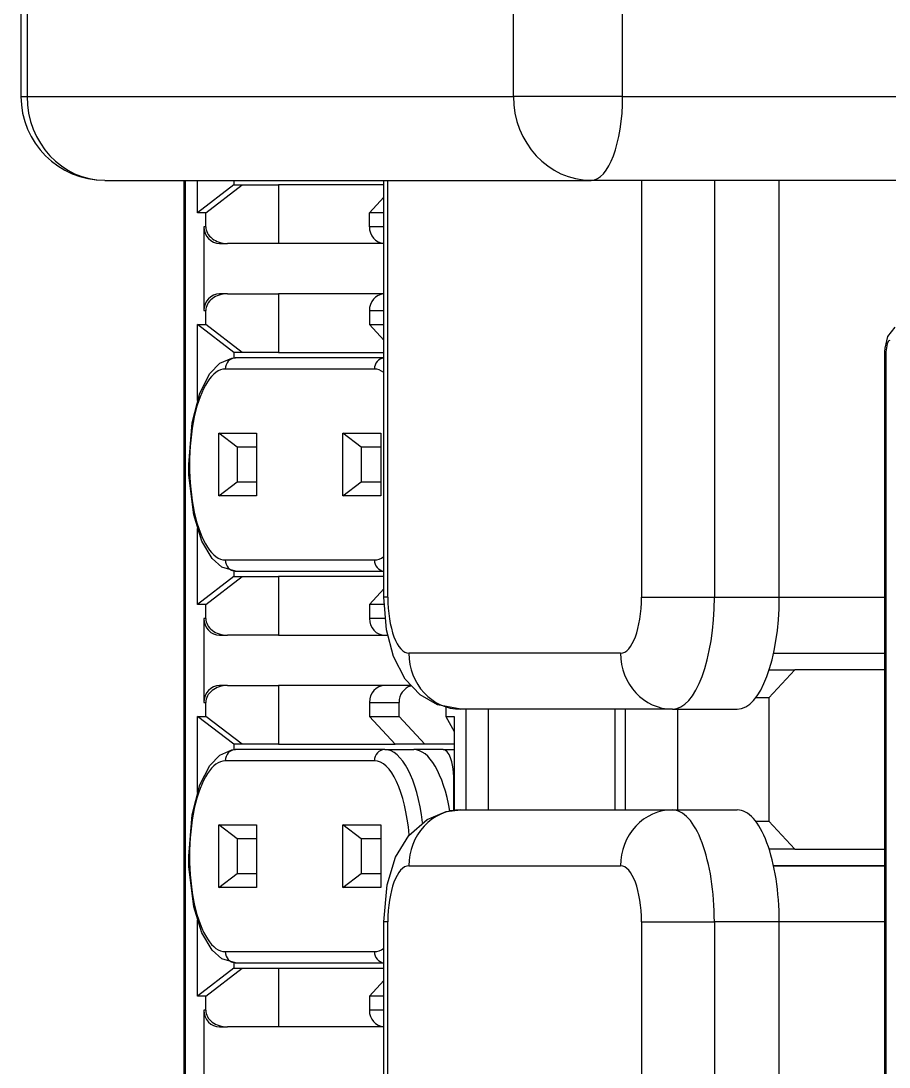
# Model space of a CAD drawing. Header units: inches. Extents: x 47316 to 59086, y 3141 to 11743.
# Drawn here: x 51900.34 to 51906.57, y 8986.11 to 8993.62 of the extents above; entities that cross this region are included whole.
import ezdxf

# ---------------------------------------------------------------- set-up
doc = ezdxf.new("R2010")
doc.units = ezdxf.units.IN
doc.header["$MEASUREMENT"] = 0
doc.layers.add('___SHELL', color=7, linetype='Continuous')

msp = doc.modelspace()

# ---------------------------------------------------------------- linework, layer by layer
at = {"layer": '___SHELL', "color": 0, "linetype": 'ByBlock', "lineweight": -2}
for p, q in [((51900.3383, 9002.3943), (51900.3383, 8993.0753)), ((51900.3822, 9002.3943), (51900.3822, 8993.0753)), ((51903.8732, 8993.0753), (51903.8732, 9002.3943)), ((51904.6575, 8993.0753), (51904.6575, 9002.3943)), ((51901.5078, 8992.4727), (51901.5078, 8982.0712)), ((51901.5166, 8992.4727), (51901.5166, 8982.0712)), ((51906.6113, 8991.4187), (51906.5585, 8991.3527)), ((51906.5585, 8991.3527), (51906.5384, 8991.2686)), ((51906.5638, 8991.3154), (51906.555, 8991.2992)), ((51906.5688, 8991.32), (51906.5638, 8991.3154)), ((51906.5763, 8991.3225), (51906.5688, 8991.32)), ((51906.5384, 8991.2686), (51906.5374, 8991.2422)), ((51906.5374, 8991.2422), (51906.5374, 8969.511)), ((51906.555, 8991.2992), (51906.5462, 8991.2422)), ((51906.5462, 8991.2422), (51906.5462, 8969.511)), ((51901.6946, 8991.0852), (51901.7662, 8991.1595)), ((51901.7662, 8991.1595), (51901.8524, 8991.1959)), ((51901.8524, 8991.1959), (51901.8797, 8991.198)), ((51901.623, 8990.9453), (51901.6946, 8991.0852)), ((51901.5671, 8990.7309), (51901.623, 8990.9453)), ((51901.5427, 8990.4328), (51901.5671, 8990.7309)), ((51901.5443, 8990.3564), (51901.5427, 8990.4328)), ((51901.5795, 8990.0707), (51901.5443, 8990.3564)), ((51901.6379, 8989.8834), (51901.5795, 8990.0707)), ((51901.711, 8989.7589), (51901.6379, 8989.8834)), ((51901.7809, 8989.6964), (51901.711, 8989.7589)), ((51901.8797, 8989.6676), (51901.7809, 8989.6964)), ((51902.9622, 8989.2456), (51902.9428, 8989.4801)), ((51903.0126, 8989.0547), (51902.9622, 8989.2456)), ((51903.0974, 8988.8921), (51903.0126, 8989.0547)), ((51903.2048, 8988.7786), (51903.0974, 8988.8921)), ((51903.3296, 8988.7076), (51903.2048, 8988.7786)), ((51903.495, 8988.6768), (51903.3296, 8988.7076)), ((51901.7662, 8988.3477), (51901.8524, 8988.3841)), ((51901.8524, 8988.3841), (51901.8797, 8988.3862)), ((51901.6946, 8988.2734), (51901.7662, 8988.3477)), ((51901.623, 8988.1335), (51901.6946, 8988.2734)), ((51901.5671, 8987.9191), (51901.623, 8988.1335)), ((51903.2538, 8987.8859), (51903.3896, 8987.9415)), ((51903.3896, 8987.9415), (51903.495, 8987.9538)), ((51901.5427, 8987.621), (51901.5671, 8987.9191)), ((51903.1219, 8987.7705), (51903.2538, 8987.8859)), ((51903.0277, 8987.6133), (51903.1219, 8987.7705)), ((51901.5443, 8987.5446), (51901.5427, 8987.621)), ((51902.9677, 8987.4153), (51903.0277, 8987.6133)), ((51901.5795, 8987.2589), (51901.5443, 8987.5446)), ((51902.9428, 8987.1504), (51902.9677, 8987.4153)), ((51901.6379, 8987.0716), (51901.5795, 8987.2589)), ((51901.711, 8986.9471), (51901.6379, 8987.0716)), ((51901.7809, 8986.8846), (51901.711, 8986.9471)), ((51901.8797, 8986.8558), (51901.7809, 8986.8846))]:
    msp.add_line(p, q, dxfattribs=at)
at = {"layer": '___SHELL', "color": 0, "linetype": 'ByBlock', "lineweight": -2, "ltscale": 0.002728}
msp.add_line((51900.3383, 8993.0753), (51900.3822, 8993.0753), dxfattribs=at)
at = {"layer": '___SHELL', "color": 0, "linetype": 'ByBlock', "lineweight": -2, "ltscale": 0.217273}
msp.add_line((51900.3822, 8993.0753), (51903.8732, 8993.0753), dxfattribs=at)
at = {"layer": '___SHELL', "color": 0, "linetype": 'ByBlock', "lineweight": -2, "ltscale": 0.048816}
msp.add_line((51904.6575, 8993.0753), (51903.8732, 8993.0753), dxfattribs=at)
at = {"layer": '___SHELL', "color": 0, "linetype": 'ByBlock', "lineweight": -2, "ltscale": 0.489359}
msp.add_line((51904.6575, 8993.0753), (51912.5202, 8993.0753), dxfattribs=at)
at = {"layer": '___SHELL', "color": 0, "linetype": 'ByBlock', "lineweight": -2, "ltscale": 0.21727}
msp.add_line((51900.9409, 8992.4727), (51904.4318, 8992.4727), dxfattribs=at)
at = {"layer": '___SHELL', "color": 0, "linetype": 'ByBlock', "lineweight": -2, "ltscale": 0.014459}
msp.add_line((51901.6047, 8992.2404), (51901.6047, 8992.4727), dxfattribs=at)
at = {"layer": '___SHELL', "color": 0, "linetype": 'ByBlock', "lineweight": -2, "ltscale": 0.020519}
for p, q in [((51901.8661, 8992.4413), (51901.6047, 8992.2404)), ((51901.6648, 8992.2404), (51901.9263, 8992.4413)), ((51901.8661, 8991.2362), (51901.6047, 8991.437)), ((51901.9263, 8991.2362), (51901.6648, 8991.437)), ((51901.8661, 8989.6295), (51901.6047, 8989.4286)), ((51901.6648, 8989.4286), (51901.9263, 8989.6295)), ((51901.8661, 8988.4244), (51901.6047, 8988.6252)), ((51901.9263, 8988.4244), (51901.6648, 8988.6252)), ((51901.8661, 8986.8177), (51901.6047, 8986.6168)), ((51901.6648, 8986.6168), (51901.9263, 8986.8177))]:
    msp.add_line(p, q, dxfattribs=at)
at = {"layer": '___SHELL', "color": 0, "linetype": 'ByBlock', "lineweight": -2, "ltscale": 0.001959}
msp.add_line((51901.8661, 8992.4727), (51901.8661, 8992.4413), dxfattribs=at)
at = {"layer": '___SHELL', "color": 0, "linetype": 'ByBlock', "lineweight": -2, "ltscale": 0.003745}
for p, q in [((51901.8661, 8992.4413), (51901.9263, 8992.4413)), ((51901.6648, 8992.2404), (51901.6047, 8992.2404)), ((51901.6047, 8991.437), (51901.6648, 8991.437)), ((51901.9263, 8991.2362), (51901.8661, 8991.2362)), ((51901.8661, 8989.6295), (51901.9263, 8989.6295)), ((51901.6648, 8989.4286), (51901.6047, 8989.4286)), ((51901.6047, 8988.6252), (51901.6648, 8988.6252)), ((51903.3878, 8988.6252), (51903.448, 8988.6252)), ((51901.9263, 8988.4244), (51901.8661, 8988.4244)), ((51901.8661, 8986.8177), (51901.9263, 8986.8177)), ((51901.6648, 8986.6168), (51901.6047, 8986.6168))]:
    msp.add_line(p, q, dxfattribs=at)
at = {"layer": '___SHELL', "color": 0, "linetype": 'ByBlock', "lineweight": -2, "ltscale": 0.016272}
for p, q in [((51901.9263, 8992.4413), (51902.1877, 8992.4413)), ((51902.1877, 8991.2362), (51901.9263, 8991.2362)), ((51901.9263, 8989.6295), (51902.1877, 8989.6295)), ((51902.1877, 8988.4244), (51901.9263, 8988.4244)), ((51901.9263, 8986.8177), (51902.1877, 8986.8177))]:
    msp.add_line(p, q, dxfattribs=at)
at = {"layer": '___SHELL', "color": 0, "linetype": 'ByBlock', "lineweight": -2, "ltscale": 0.046994}
for p, q in [((51902.9428, 8992.4413), (51902.1877, 8992.4413)), ((51902.9428, 8992.0195), (51902.1877, 8992.0195)), ((51902.9428, 8991.6579), (51902.1877, 8991.6579)), ((51902.1877, 8991.2362), (51902.9428, 8991.2362)), ((51902.9428, 8989.6295), (51902.1877, 8989.6295)), ((51902.1877, 8986.8177), (51902.9428, 8986.8177)), ((51902.9428, 8986.3959), (51902.1877, 8986.3959))]:
    msp.add_line(p, q, dxfattribs=at)
at = {"layer": '___SHELL', "color": 0, "linetype": 'ByBlock', "lineweight": -2, "ltscale": 0.026251}
for p, q in [((51902.1877, 8992.4413), (51902.1877, 8992.0195)), ((51902.1877, 8989.6295), (51902.1877, 8989.2077)), ((51902.1877, 8986.8177), (51902.1877, 8986.3959))]:
    msp.add_line(p, q, dxfattribs=at)
at = {"layer": '___SHELL', "color": 0, "linetype": 'ByBlock', "lineweight": -2, "ltscale": 0.186252}
for p, q in [((51902.9428, 8989.4801), (51902.9428, 8992.4727)), ((51902.9721, 8989.4801), (51902.9721, 8992.4727)), ((51904.7928, 8992.4727), (51904.7928, 8989.4801)), ((51905.3157, 8992.4727), (51905.3157, 8989.4801)), ((51905.7813, 8989.4801), (51905.7813, 8992.4727))]:
    msp.add_line(p, q, dxfattribs=at)
at = {"layer": '___SHELL', "color": 0, "linetype": 'ByBlock', "lineweight": -2, "ltscale": 0.446939}
msp.add_line((51911.613, 8992.4727), (51904.4318, 8992.4727), dxfattribs=at)
at = {"layer": '___SHELL', "color": 0, "linetype": 'ByBlock', "lineweight": -2, "ltscale": 0.009454}
for p, q in [((51902.9428, 8992.3518), (51902.8395, 8992.2404)), ((51902.9428, 8989.54), (51902.8395, 8989.4286)), ((51902.9428, 8986.7282), (51902.8395, 8986.6168))]:
    msp.add_line(p, q, dxfattribs=at)
at = {"layer": '___SHELL', "color": 0, "linetype": 'ByBlock', "lineweight": -2, "ltscale": 0.00625}
for p, q in [((51901.6648, 8992.14), (51901.6648, 8992.2404)), ((51902.8395, 8992.14), (51902.8395, 8992.2404)), ((51901.6648, 8991.437), (51901.6648, 8991.5375)), ((51902.8395, 8991.5375), (51902.8395, 8991.437)), ((51901.6648, 8989.3282), (51901.6648, 8989.4286)), ((51902.8395, 8989.4286), (51902.8395, 8989.3282)), ((51901.6648, 8988.6252), (51901.6648, 8988.7257)), ((51902.8395, 8988.7257), (51902.8395, 8988.6252)), ((51903.0524, 8988.6252), (51903.0524, 8988.7257)), ((51901.6648, 8986.5164), (51901.6648, 8986.6168)), ((51902.8395, 8986.6168), (51902.8395, 8986.5164))]:
    msp.add_line(p, q, dxfattribs=at)
at = {"layer": '___SHELL', "color": 0, "linetype": 'ByBlock', "lineweight": -2, "ltscale": 0.006427}
for p, q in [((51902.9428, 8992.2404), (51902.8395, 8992.2404)), ((51902.9428, 8992.14), (51902.8395, 8992.14)), ((51902.8395, 8991.5375), (51902.9428, 8991.5375)), ((51902.8395, 8991.437), (51902.9428, 8991.437)), ((51902.9428, 8986.6168), (51902.8395, 8986.6168)), ((51902.9428, 8986.5164), (51902.8395, 8986.5164))]:
    msp.add_line(p, q, dxfattribs=at)
at = {"layer": '___SHELL', "color": 0, "linetype": 'ByBlock', "lineweight": -2, "ltscale": 0.0375}
for p, q in [((51901.652, 8992.14), (51901.652, 8991.5375)), ((51901.652, 8989.3282), (51901.652, 8988.7257)), ((51901.652, 8986.5164), (51901.652, 8985.9139))]:
    msp.add_line(p, q, dxfattribs=at)
at = {"layer": '___SHELL', "color": 0, "linetype": 'ByBlock', "lineweight": -2, "ltscale": 0.000796509}
for p, q in [((51901.6648, 8992.14), (51901.652, 8992.14)), ((51901.652, 8991.5375), (51901.6648, 8991.5375)), ((51901.6648, 8989.3282), (51901.652, 8989.3282)), ((51901.652, 8988.7257), (51901.6648, 8988.7257)), ((51901.6648, 8986.5164), (51901.652, 8986.5164))]:
    msp.add_line(p, q, dxfattribs=at)
at = {"layer": '___SHELL', "color": 0, "linetype": 'ByBlock', "lineweight": -2, "ltscale": 0.003607}
for p, q in [((51901.7638, 8992.0195), (51901.8217, 8992.0195)), ((51901.8217, 8991.6579), (51901.7638, 8991.6579)), ((51901.7638, 8989.2077), (51901.8217, 8989.2077)), ((51901.8217, 8988.8461), (51901.7638, 8988.8461)), ((51901.7638, 8986.3959), (51901.8217, 8986.3959))]:
    msp.add_line(p, q, dxfattribs=at)
at = {"layer": '___SHELL', "color": 0, "linetype": 'ByBlock', "lineweight": -2, "ltscale": 0.022778}
for p, q in [((51902.1877, 8992.0195), (51901.8217, 8992.0195)), ((51901.8217, 8991.6579), (51902.1877, 8991.6579)), ((51902.1877, 8989.2077), (51901.8217, 8989.2077)), ((51901.8217, 8988.8461), (51902.1877, 8988.8461)), ((51902.1877, 8986.3959), (51901.8217, 8986.3959))]:
    msp.add_line(p, q, dxfattribs=at)
at = {"layer": '___SHELL', "color": 0, "linetype": 'ByBlock', "lineweight": -2, "ltscale": 0.026248}
for p, q in [((51902.1877, 8991.6579), (51902.1877, 8991.2362)), ((51902.1877, 8988.8461), (51902.1877, 8988.4244))]:
    msp.add_line(p, q, dxfattribs=at)
at = {"layer": '___SHELL', "color": 0, "linetype": 'ByBlock', "lineweight": -2, "ltscale": 0.03396}
for p, q in [((51901.6047, 8990.8914), (51901.6047, 8991.437)), ((51901.6047, 8988.0796), (51901.6047, 8988.6252))]:
    msp.add_line(p, q, dxfattribs=at)
at = {"layer": '___SHELL', "color": 0, "linetype": 'ByBlock', "lineweight": -2, "ltscale": 0.009456}
msp.add_line((51902.9428, 8991.3256), (51902.8395, 8991.437), dxfattribs=at)
at = {"layer": '___SHELL', "color": 0, "linetype": 'ByBlock', "lineweight": -2, "ltscale": 0.002502}
for p, q in [((51901.8661, 8991.2362), (51901.8661, 8991.196)), ((51901.8661, 8988.4244), (51901.8661, 8988.3842))]:
    msp.add_line(p, q, dxfattribs=at)
at = {"layer": '___SHELL', "color": 0, "linetype": 'ByBlock', "lineweight": -2, "ltscale": 0.000546265}
msp.add_line((51906.5462, 8991.2422), (51906.5374, 8991.2422), dxfattribs=at)
at = {"layer": '___SHELL', "color": 0, "linetype": 'ByBlock', "lineweight": -2, "ltscale": 0.000177002}
for p, q in [((51901.8797, 8991.198), (51901.8768, 8991.198)), ((51901.8768, 8989.6676), (51901.8797, 8989.6676)), ((51901.8797, 8988.3862), (51901.8768, 8988.3862)), ((51901.8768, 8986.8558), (51901.8797, 8986.8558))]:
    msp.add_line(p, q, dxfattribs=at)
at = {"layer": '___SHELL', "color": 0, "linetype": 'ByBlock', "lineweight": -2, "ltscale": 0.066168}
for p, q in [((51902.9428, 8991.198), (51901.8797, 8991.198)), ((51901.8797, 8989.6676), (51902.9428, 8989.6676)), ((51901.8797, 8986.8558), (51902.9428, 8986.8558))]:
    msp.add_line(p, q, dxfattribs=at)
at = {"layer": '___SHELL', "color": 0, "linetype": 'ByBlock', "lineweight": -2, "ltscale": 0.066586}
for p, q in [((51902.875, 8991.1177), (51901.8052, 8991.1177)), ((51901.8052, 8989.7479), (51902.875, 8989.7479)), ((51902.9495, 8988.3862), (51901.8797, 8988.3862)), ((51902.875, 8988.3059), (51901.8052, 8988.3059)), ((51901.8052, 8986.9361), (51902.875, 8986.9361))]:
    msp.add_line(p, q, dxfattribs=at)
at = {"layer": '___SHELL', "color": 0, "linetype": 'ByBlock', "lineweight": -2, "ltscale": 0.016858}
for p, q in [((51901.7593, 8990.6577), (51902.0301, 8990.6577)), ((51902.6501, 8990.6577), (51902.9209, 8990.6577)), ((51902.0301, 8990.2079), (51901.7593, 8990.2079)), ((51902.9209, 8990.2079), (51902.6501, 8990.2079)), ((51901.7593, 8987.846), (51902.0301, 8987.846)), ((51902.6501, 8987.846), (51902.9209, 8987.846)), ((51902.0301, 8987.3961), (51901.7593, 8987.3961)), ((51902.9209, 8987.3961), (51902.6501, 8987.3961))]:
    msp.add_line(p, q, dxfattribs=at)
at = {"layer": '___SHELL', "color": 0, "linetype": 'ByBlock', "lineweight": -2, "ltscale": 0.028}
for p, q in [((51901.7593, 8990.2079), (51901.7593, 8990.6577)), ((51902.0301, 8990.6577), (51902.0301, 8990.2079)), ((51902.6501, 8990.2079), (51902.6501, 8990.6577)), ((51902.9209, 8990.6577), (51902.9209, 8990.2079)), ((51901.7593, 8987.3961), (51901.7593, 8987.846)), ((51902.0301, 8987.846), (51902.0301, 8987.3961)), ((51902.6501, 8987.3961), (51902.6501, 8987.846)), ((51902.9209, 8987.846), (51902.9209, 8987.3961))]:
    msp.add_line(p, q, dxfattribs=at)
at = {"layer": '___SHELL', "color": 0, "linetype": 'ByBlock', "lineweight": -2, "ltscale": 0.010259}
for p, q in [((51901.89, 8990.5573), (51901.7593, 8990.6577)), ((51902.7808, 8990.5573), (51902.6501, 8990.6577)), ((51901.7593, 8990.2079), (51901.89, 8990.3083)), ((51902.6501, 8990.2079), (51902.7808, 8990.3083)), ((51901.89, 8987.7455), (51901.7593, 8987.846)), ((51902.7808, 8987.7455), (51902.6501, 8987.846)), ((51901.7593, 8987.3961), (51901.89, 8987.4965)), ((51902.6501, 8987.3961), (51902.7808, 8987.4965))]:
    msp.add_line(p, q, dxfattribs=at)
at = {"layer": '___SHELL', "color": 0, "linetype": 'ByBlock', "lineweight": -2, "ltscale": 0.008722}
for p, q in [((51902.0301, 8990.5573), (51901.89, 8990.5573)), ((51902.9209, 8990.5573), (51902.7808, 8990.5573)), ((51901.89, 8990.3083), (51902.0301, 8990.3083)), ((51902.7808, 8990.3083), (51902.9209, 8990.3083)), ((51902.0301, 8987.7455), (51901.89, 8987.7455)), ((51902.9209, 8987.7455), (51902.7808, 8987.7455)), ((51901.89, 8987.4965), (51902.0301, 8987.4965)), ((51902.7808, 8987.4965), (51902.9209, 8987.4965))]:
    msp.add_line(p, q, dxfattribs=at)
at = {"layer": '___SHELL', "color": 0, "linetype": 'ByBlock', "lineweight": -2, "ltscale": 0.0155}
for p, q in [((51901.89, 8990.5573), (51901.89, 8990.3083)), ((51902.7808, 8990.5573), (51902.7808, 8990.3083)), ((51901.89, 8987.7455), (51901.89, 8987.4965)), ((51902.7808, 8987.7455), (51902.7808, 8987.4965))]:
    msp.add_line(p, q, dxfattribs=at)
at = {"layer": '___SHELL', "color": 0, "linetype": 'ByBlock', "lineweight": -2, "ltscale": 0.033963}
msp.add_line((51901.6047, 8989.4286), (51901.6047, 8989.9743), dxfattribs=at)
at = {"layer": '___SHELL', "color": 0, "linetype": 'ByBlock', "lineweight": -2, "ltscale": 0.002408}
for p, q in [((51901.8661, 8989.6681), (51901.8661, 8989.6295)), ((51901.8661, 8986.8564), (51901.8661, 8986.8177))]:
    msp.add_line(p, q, dxfattribs=at)
at = {"layer": '___SHELL', "color": 0, "linetype": 'ByBlock', "lineweight": -2, "ltscale": 0.001822}
for p, q in [((51902.9721, 8989.4801), (51902.9428, 8989.4801)), ((51902.9721, 8987.1504), (51902.9428, 8987.1504))]:
    msp.add_line(p, q, dxfattribs=at)
at = {"layer": '___SHELL', "color": 0, "linetype": 'ByBlock', "lineweight": -2, "ltscale": 0.032544}
for p, q in [((51904.7928, 8989.4801), (51905.3157, 8989.4801)), ((51904.7928, 8987.1504), (51905.3157, 8987.1504))]:
    msp.add_line(p, q, dxfattribs=at)
at = {"layer": '___SHELL', "color": 0, "linetype": 'ByBlock', "lineweight": -2, "ltscale": 0.028976}
for p, q in [((51905.3157, 8989.4801), (51905.7813, 8989.4801)), ((51905.7813, 8987.1504), (51905.3157, 8987.1504))]:
    msp.add_line(p, q, dxfattribs=at)
at = {"layer": '___SHELL', "color": 0, "linetype": 'ByBlock', "lineweight": -2, "ltscale": 0.047058}
for p, q in [((51905.7813, 8989.4801), (51906.5374, 8989.4801)), ((51906.5374, 8987.1504), (51905.7813, 8987.1504))]:
    msp.add_line(p, q, dxfattribs=at)
at = {"layer": '___SHELL', "color": 0, "linetype": 'ByBlock', "lineweight": -2, "ltscale": 0.006485}
msp.add_line((51902.9437, 8989.4286), (51902.8395, 8989.4286), dxfattribs=at)
at = {"layer": '___SHELL', "color": 0, "linetype": 'ByBlock', "lineweight": -2, "ltscale": 0.006924}
msp.add_line((51902.9508, 8989.3282), (51902.8395, 8989.3282), dxfattribs=at)
at = {"layer": '___SHELL', "color": 0, "linetype": 'ByBlock', "lineweight": -2, "ltscale": 0.047519}
for p, q in [((51902.1877, 8989.2077), (51902.9512, 8989.2077)), ((51902.9512, 8988.8461), (51902.1877, 8988.8461))]:
    msp.add_line(p, q, dxfattribs=at)
at = {"layer": '___SHELL', "color": 0, "linetype": 'ByBlock', "lineweight": -2, "ltscale": 0.00112}
msp.add_line((51902.9512, 8989.2077), (51902.9692, 8989.2077), dxfattribs=at)
at = {"layer": '___SHELL', "color": 0, "linetype": 'ByBlock', "lineweight": -2, "ltscale": 0.094586}
for p, q in [((51904.6423, 8989.0785), (51903.1226, 8989.0785)), ((51903.1226, 8987.5521), (51904.6423, 8987.5521))]:
    msp.add_line(p, q, dxfattribs=at)
at = {"layer": '___SHELL', "color": 0, "linetype": 'ByBlock', "lineweight": -2, "ltscale": 0.04957}
for p, q in [((51905.7409, 8989.0785), (51906.5374, 8989.0785)), ((51905.7409, 8987.5521), (51906.5374, 8987.5521)), ((51906.5374, 8987.5521), (51905.7409, 8987.5521))]:
    msp.add_line(p, q, dxfattribs=at)
at = {"layer": '___SHELL', "color": 0, "linetype": 'ByBlock', "lineweight": -2, "ltscale": 0.017047}
for p, q in [((51905.8923, 8988.958), (51905.7061, 8988.7571)), ((51903.0524, 8988.6252), (51903.2387, 8988.4244)), ((51905.7061, 8987.8734), (51905.8923, 8987.6726))]:
    msp.add_line(p, q, dxfattribs=at)
at = {"layer": '___SHELL', "color": 0, "linetype": 'ByBlock', "lineweight": -2, "ltscale": 0.011407}
for p, q in [((51905.709, 8988.958), (51905.8923, 8988.958)), ((51905.8923, 8987.6726), (51905.709, 8987.6726))]:
    msp.add_line(p, q, dxfattribs=at)
at = {"layer": '___SHELL', "color": 0, "linetype": 'ByBlock', "lineweight": -2, "ltscale": 0.040149}
for p, q in [((51906.5374, 8988.958), (51905.8923, 8988.958)), ((51905.8923, 8987.6726), (51906.5374, 8987.6726))]:
    msp.add_line(p, q, dxfattribs=at)
at = {"layer": '___SHELL', "color": 0, "linetype": 'ByBlock', "lineweight": -2, "ltscale": 0.011374}
msp.add_line((51903.134, 8988.8461), (51902.9512, 8988.8461), dxfattribs=at)
at = {"layer": '___SHELL', "color": 0, "linetype": 'ByBlock', "lineweight": -2, "ltscale": 0.005887}
for p, q in [((51905.7061, 8988.7571), (51905.6115, 8988.7571)), ((51905.6115, 8987.8734), (51905.7061, 8987.8734))]:
    msp.add_line(p, q, dxfattribs=at)
at = {"layer": '___SHELL', "color": 0, "linetype": 'ByBlock', "lineweight": -2, "ltscale": 0.055002}
msp.add_line((51905.7061, 8988.7571), (51905.7061, 8987.8734), dxfattribs=at)
at = {"layer": '___SHELL', "color": 0, "linetype": 'ByBlock', "lineweight": -2, "ltscale": 0.013251}
for p, q in [((51902.8395, 8988.7257), (51903.0524, 8988.7257)), ((51902.8395, 8988.6252), (51903.0524, 8988.6252))]:
    msp.add_line(p, q, dxfattribs=at)
at = {"layer": '___SHELL', "color": 0, "linetype": 'ByBlock', "lineweight": -2, "ltscale": 0.003998}
msp.add_line((51903.3878, 8988.6895), (51903.3878, 8988.6252), dxfattribs=at)
at = {"layer": '___SHELL', "color": 0, "linetype": 'ByBlock', "lineweight": -2, "ltscale": 0.017045}
msp.add_line((51902.8395, 8988.6252), (51903.0257, 8988.4244), dxfattribs=at)
at = {"layer": '___SHELL', "color": 0, "linetype": 'ByBlock', "lineweight": -2, "ltscale": 0.007746}
msp.add_line((51903.3878, 8988.6252), (51903.448, 8988.5163), dxfattribs=at)
at = {"layer": '___SHELL', "color": 0, "linetype": 'ByBlock', "lineweight": -2, "ltscale": 0.041943}
msp.add_line((51903.448, 8988.6252), (51903.448, 8987.9513), dxfattribs=at)
at = {"layer": '___SHELL', "color": 0, "linetype": 'ByBlock', "lineweight": -2, "ltscale": 0.094589}
for p, q in [((51905.0148, 8988.6768), (51903.495, 8988.6768)), ((51903.495, 8987.9538), (51905.0148, 8987.9538))]:
    msp.add_line(p, q, dxfattribs=at)
at = {"layer": '___SHELL', "color": 0, "linetype": 'ByBlock', "lineweight": -2, "ltscale": 0.044998}
for p, q in [((51903.5345, 8987.9538), (51903.5345, 8988.6768)), ((51903.6914, 8988.6768), (51903.6914, 8987.9538)), ((51904.6038, 8987.9538), (51904.6038, 8988.6768)), ((51904.679, 8987.9538), (51904.679, 8988.6768)), ((51905.0515, 8988.6768), (51905.0515, 8987.9538))]:
    msp.add_line(p, q, dxfattribs=at)
at = {"layer": '___SHELL', "color": 0, "linetype": 'ByBlock', "lineweight": -2, "ltscale": 0.028973}
for p, q in [((51905.0148, 8988.6768), (51905.4803, 8988.6768)), ((51905.0148, 8987.9538), (51905.4803, 8987.9538))]:
    msp.add_line(p, q, dxfattribs=at)
at = {"layer": '___SHELL', "color": 0, "linetype": 'ByBlock', "lineweight": -2, "ltscale": 0.052155}
msp.add_line((51902.1877, 8988.4244), (51903.0257, 8988.4244), dxfattribs=at)
at = {"layer": '___SHELL', "color": 0, "linetype": 'ByBlock', "lineweight": -2, "ltscale": 0.012979}
msp.add_line((51902.9495, 8988.3862), (51903.1581, 8988.3862), dxfattribs=at)
at = {"layer": '___SHELL', "color": 0, "linetype": 'ByBlock', "lineweight": -2, "ltscale": 0.013254}
msp.add_line((51903.2387, 8988.4244), (51903.0257, 8988.4244), dxfattribs=at)
at = {"layer": '___SHELL', "color": 0, "linetype": 'ByBlock', "lineweight": -2, "ltscale": 0.013159}
msp.add_line((51903.3695, 8988.3862), (51903.1581, 8988.3862), dxfattribs=at)
at = {"layer": '___SHELL', "color": 0, "linetype": 'ByBlock', "lineweight": -2, "ltscale": 0.013025}
msp.add_line((51903.448, 8988.4244), (51903.2387, 8988.4244), dxfattribs=at)
at = {"layer": '___SHELL', "color": 0, "linetype": 'ByBlock', "lineweight": -2, "ltscale": 0.004883}
msp.add_line((51903.3695, 8988.3862), (51903.448, 8988.3862), dxfattribs=at)
at = {"layer": '___SHELL', "color": 0, "linetype": 'ByBlock', "lineweight": -2, "ltscale": 0.014587}
msp.add_line((51903.4448, 8987.951), (51903.4448, 8988.1854), dxfattribs=at)
at = {"layer": '___SHELL', "color": 0, "linetype": 'ByBlock', "lineweight": -2, "ltscale": 0.033966}
msp.add_line((51901.6047, 8986.6168), (51901.6047, 8987.1626), dxfattribs=at)
at = {"layer": '___SHELL', "color": 0, "linetype": 'ByBlock', "lineweight": -2, "ltscale": 0.2}
for p, q in [((51902.9428, 8983.9369), (51902.9428, 8987.1504)), ((51902.9721, 8983.9369), (51902.9721, 8987.1504)), ((51904.7928, 8987.1504), (51904.7928, 8983.9369)), ((51905.3157, 8987.1504), (51905.3157, 8983.9369)), ((51905.7813, 8983.9369), (51905.7813, 8987.1504))]:
    msp.add_line(p, q, dxfattribs=at)
at = {"layer": '___SHELL', "color": 0, "linetype": 'ByBlock', "lineweight": -2}
msp.add_arc((51900.9409, 8993.0753), 0.6025, 180.00003, 270.00003, dxfattribs=at)
for centre, major_axis, ratio, start_param, end_param in [((51900.9409, 8993.0753), (0, -0.6025), 0.927184, 4.712389, 6.283185), ((51904.4318, 8993.0753), (0, -0.6025), 0.927184, 4.712389, 6.283185), ((51904.4318, 8993.0753), (0, 0.6025), 0.374607, 3.141593, 4.712389), ((51901.7638, 8992.14), (0, -0.1205), 0.927184, 4.712389, 6.283185), ((51901.8217, 8992.14), (0.1569, 0), 0.768173, 3.141591, 4.712389), ((51902.9512, 8992.14), (0, -0.1205), 0.927184, 4.712389, 6.207723), ((51901.7638, 8991.5375), (0, 0.1205), 0.927184, 0, 1.570796), ((51901.8217, 8991.5375), (0.1569, 0), 0.768173, 1.570796, 3.141593), ((51902.9512, 8991.5375), (0, -0.1205), 0.927184, 3.217054, 4.712389), ((51901.8797, 8991.1177), (0, -0.0803), 0.927184, 3.141592, 4.712389), ((51901.8768, 8990.9972), (0, 0.2008), 0.374607, 0, 0.023163), ((51902.9495, 8991.1177), (0, 0.0803), 0.927184, 0.090061, 1.570796), ((51901.8052, 8990.4328), (0, 0.6849), 0.374607, 0, 3.141593), ((51902.875, 8990.4328), (0, 0.6849), 0.374607, 6.015754, 6.283185), ((51901.8797, 8989.7479), (0, 0.0803), 0.927184, 1.570796, 3.141592), ((51902.875, 8990.4328), (0, 0.6849), 0.374607, 3.141593, 3.409026), ((51902.9495, 8989.7479), (0, -0.0803), 0.927184, 4.712389, 6.193124), ((51901.8768, 8989.8684), (0, 0.2008), 0.374607, 3.118626, 3.141593), ((51903.1226, 8989.4801), (0, 0.4017), 0.374607, 1.570796, 3.141593), ((51904.6423, 8989.4801), (0, 0.4017), 0.374607, 3.141593, 4.712389), ((51905.0148, 8989.4801), (0, -0.8034), 0.374607, 0, 1.570796), ((51905.4803, 8989.4801), (0, -0.8034), 0.374607, 0, 1.570796), ((51901.7638, 8989.3282), (0, -0.1205), 0.927184, 4.712389, 6.283185), ((51901.8217, 8989.3282), (0.1569, 0), 0.768173, 3.141591, 4.712389), ((51902.9512, 8989.3282), (0, -0.1205), 0.927184, 4.712389, 6.283185), ((51903.495, 8989.0785), (0, 0.4017), 0.927184, 1.570796, 3.141592), ((51905.0148, 8989.0785), (0, 0.4017), 0.927184, 1.570796, 3.141592), ((51901.7638, 8988.7257), (0, 0.1205), 0.927184, 0, 1.570796), ((51901.8217, 8988.7257), (0.1569, 0), 0.768173, 1.570796, 3.141593), ((51902.9512, 8988.7257), (0, -0.1205), 0.927184, 3.141593, 4.712389), ((51903.1641, 8988.7257), (0, -0.1205), 0.927184, 3.388082, 4.712389), ((51901.8797, 8988.3059), (0, -0.0803), 0.927184, 3.141592, 4.712389), ((51901.8768, 8988.1854), (0, 0.2008), 0.374607, 0, 0.023163), ((51902.9495, 8988.3059), (0, 0.0803), 0.927184, 6.283185, 7.853981), ((51902.9495, 8987.621), (0, 0.7652), 0.374607, 5.03614, 6.283185), ((51903.1581, 8987.621), (0, 0.7652), 0.374607, 5.152684, 6.283185), ((51903.3695, 8988.1854), (0, 0.2008), 0.374607, 4.712389, 6.283185), ((51901.8052, 8987.621), (0, 0.6849), 0.374607, 0, 3.141593), ((51902.875, 8987.621), (0, 0.6849), 0.374607, 4.938302, 6.283185), ((51903.495, 8987.5521), (0, -0.4017), 0.927184, 3.141592, 4.712389), ((51905.0148, 8987.5521), (0, -0.4017), 0.927184, 3.141592, 4.712389), ((51905.0148, 8987.1504), (0, -0.8034), 0.374607, 1.570796, 3.141593), ((51905.4803, 8987.1504), (0, -0.8034), 0.374607, 1.570796, 3.141593), ((51903.1226, 8987.1504), (0, 0.4017), 0.374607, 0, 1.570796), ((51904.6423, 8987.1504), (0, 0.4017), 0.374607, 4.712389, 6.283185), ((51902.875, 8987.621), (0, 0.6849), 0.374607, 3.141593, 3.409026), ((51901.8797, 8986.9361), (0, 0.0803), 0.927184, 1.570796, 3.141592), ((51902.9495, 8986.9361), (0, -0.0803), 0.927184, 4.712389, 6.193124), ((51901.8768, 8987.0567), (0, 0.2008), 0.374607, 3.118627, 3.141593), ((51901.7638, 8986.5164), (0, -0.1205), 0.927184, 4.712389, 6.283185), ((51901.8217, 8986.5164), (0.1569, 0), 0.768173, 3.141591, 4.712389), ((51902.9512, 8986.5164), (0, -0.1205), 0.927184, 4.712389, 6.207749)]:
    msp.add_ellipse(centre, major_axis=major_axis, ratio=ratio, start_param=start_param, end_param=end_param, dxfattribs=at)

doc.saveas('drawing.dxf')
